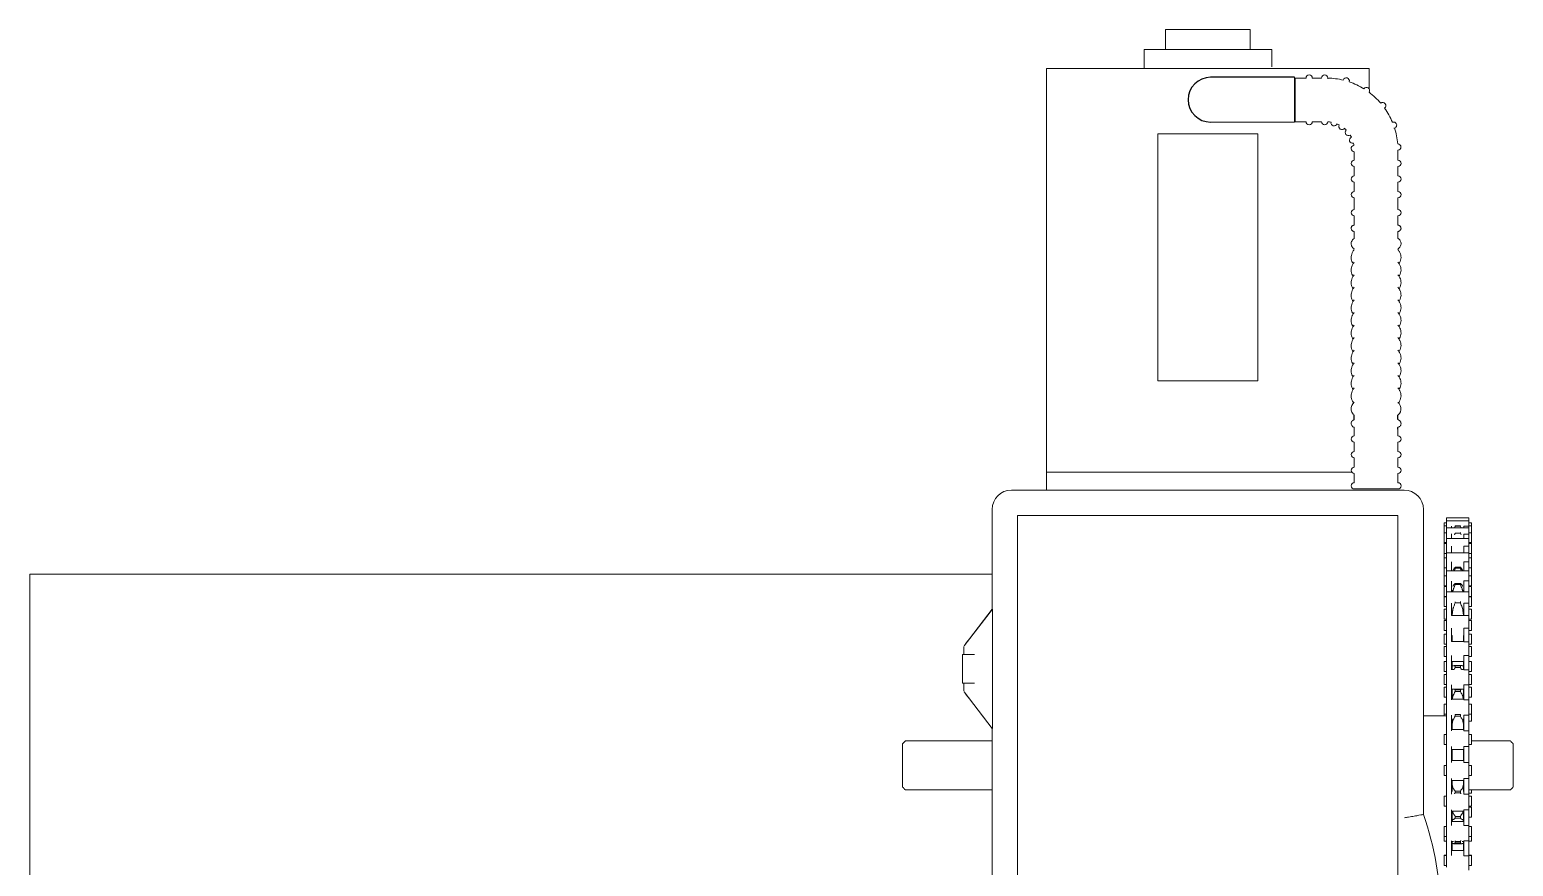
# Model space of a CAD drawing. Header units: inches. Extents: x 1.5 to 21.5, y 4.2 to 20.4.
# Drawn here: x 1.49 to 8.92, y 16.18 to 20.38 of the extents above; entities that cross this region are included whole.
import ezdxf

# ---------------------------------------------------------------- set-up
doc = ezdxf.new("R2010")
doc.units = ezdxf.units.IN
doc.header["$MEASUREMENT"] = 0

msp = doc.modelspace()

# ---------------------------------------------------------------- linework, layer by layer
at = {"color": 7, "linetype": 'Continuous', "lineweight": 15}
for p, q in [((7.17975, 20.380573), (7.24177, 20.380573)), ((7.24177, 20.380573), (7.60325, 20.380573)), ((7.0715, 20.280573), (7.165226, 20.280573)), ((7.165226, 20.280573), (7.7115, 20.280573)), ((6.58275, 20.185573), (6.819627, 20.185573)), ((6.819627, 20.185573), (8.20025, 20.185573)), ((7.82525, 20.141781), (7.82525, 19.916864)), ((7.828558, 19.918947), (7.828558, 20.137698)), ((7.993132, 20.13395), (7.993132, 20.137698)), ((7.82525, 19.916864), (7.404098, 19.916864)), ((7.74214, 19.916864), (7.70775, 19.916864)), ((7.1415, 18.619948), (7.1415, 19.857448)), ((7.1415, 19.857448), (7.6415, 19.857448)), ((7.6415, 18.619948), (7.6415, 19.857448)), ((8.125433, 19.446486), (8.125433, 19.3995)), ((8.125433, 19.368363), (8.125433, 19.333348)), ((8.344183, 19.333274), (8.344183, 19.3683)), ((7.1415, 18.619948), (7.6415, 18.619948)), ((8.125433, 18.385248), (8.125433, 18.367287)), ((8.344183, 18.367287), (8.344183, 18.385368)), ((8.112573, 18.161823), (6.58275, 18.161823)), ((8.112573, 18.161823), (6.58275, 18.161823)), ((8.125433, 18.076948), (8.344183, 18.076948)), ((8.375435, 18.070975), (6.406685, 18.070975)), ((6.310208, 17.974498), (6.310208, 17.473566)), ((6.437935, 17.943248), (8.344185, 17.943248)), ((6.437935, 17.943248), (6.437935, 13.943248)), ((8.344185, 17.943248), (8.344185, 16.02756)), ((8.471913, 16.443715), (8.471913, 17.974498)), ((8.58775, 17.931734), (8.58775, 17.928768)), ((8.58775, 17.928768), (8.58775, 17.917015)), ((8.70025, 17.931734), (8.70025, 17.917015)), ((8.57525, 17.906734), (8.57525, 17.892015)), ((8.57525, 17.892015), (8.57525, 17.889234)), ((8.57525, 17.889234), (8.57525, 17.857401)), ((8.57525, 17.857401), (8.57525, 17.852947)), ((8.57525, 17.852947), (8.57525, 17.807401)), ((8.58775, 17.917015), (8.58775, 17.911453)), ((8.58775, 17.911453), (8.58775, 17.890937)), ((8.58775, 17.890937), (8.58775, 17.882401)), ((8.58775, 17.882401), (8.58775, 17.873492)), ((8.58775, 17.873492), (8.58775, 17.85131)), ((8.58775, 17.850429), (8.58775, 17.828475)), ((8.61275, 17.890937), (8.61275, 17.882401)), ((8.61275, 17.850935), (8.61275, 17.828489)), ((8.631625, 17.889732), (8.631625, 17.891465)), ((8.631625, 17.891465), (8.65725, 17.891465)), ((8.65725, 17.889732), (8.631625, 17.889732)), ((8.65725, 17.855674), (8.631625, 17.855674)), ((8.65725, 17.889732), (8.65725, 17.891465)), ((8.65725, 17.855674), (8.65725, 17.858238)), ((8.67525, 17.890937), (8.70025, 17.890937)), ((8.67525, 17.890937), (8.67525, 17.882401)), ((8.67525, 17.850429), (8.70025, 17.850429)), ((8.67525, 17.850429), (8.67525, 17.828564)), ((8.70025, 17.917015), (8.70025, 17.890937)), ((8.70025, 17.890937), (8.70025, 17.882401)), ((8.70025, 17.882401), (8.70025, 17.850429)), ((8.70025, 17.850429), (8.70025, 17.828564)), ((8.71275, 17.906734), (8.71275, 17.892015)), ((8.71275, 17.892015), (8.71275, 17.889234)), ((8.71275, 17.889234), (8.71275, 17.857401)), ((8.71275, 17.857401), (8.71275, 17.852947)), ((8.71275, 17.852947), (8.71275, 17.807401)), ((8.57525, 17.807401), (8.57525, 17.803476)), ((8.57525, 17.803476), (8.57525, 17.797002)), ((8.57525, 17.797002), (8.57525, 17.753476)), ((8.58775, 17.828475), (8.58775, 17.815528)), ((8.58775, 17.815528), (8.58775, 17.790306)), ((8.58775, 17.790306), (8.58775, 17.755735)), ((8.61275, 17.790306), (8.61275, 17.756149)), ((8.67525, 17.790306), (8.70025, 17.790306)), ((8.67525, 17.790306), (8.67525, 17.755735)), ((8.70025, 17.828475), (8.70025, 17.790306)), ((8.70025, 17.790306), (8.70025, 17.755735)), ((8.71275, 17.807401), (8.71275, 17.803476)), ((8.71275, 17.803476), (8.71275, 17.797002)), ((8.71275, 17.797002), (8.71275, 17.753476)), ((8.57525, 17.753476), (8.57525, 17.731149)), ((8.57525, 17.731149), (8.57525, 17.722343)), ((8.57525, 17.722343), (8.57525, 17.681149)), ((8.58775, 17.756149), (8.58775, 17.738537)), ((8.58775, 17.738537), (8.58775, 17.711582)), ((8.58775, 17.711582), (8.58775, 17.666642)), ((8.61275, 17.711582), (8.61275, 17.666642)), ((8.67525, 17.711582), (8.70025, 17.711582)), ((8.67525, 17.711582), (8.67525, 17.666642)), ((8.70025, 17.756149), (8.70025, 17.711582)), ((8.70025, 17.711582), (8.70025, 17.666642)), ((8.71275, 17.753476), (8.71275, 17.731149)), ((8.71275, 17.731149), (8.71275, 17.722343)), ((8.71275, 17.722343), (8.71275, 17.681149)), ((1.48525, 14.124323), (1.48525, 17.649323)), ((1.48525, 17.649323), (6.310208, 17.649323)), ((8.57525, 17.681149), (8.57525, 17.641642)), ((8.57525, 17.641642), (8.57525, 17.63023)), ((8.57525, 17.63023), (8.57525, 17.591642)), ((8.58775, 17.666642), (8.58775, 17.643818)), ((8.58775, 17.643818), (8.58775, 17.615587)), ((8.631625, 17.678933), (8.631625, 17.68379)), ((8.631625, 17.68379), (8.65725, 17.68379)), ((8.65725, 17.678933), (8.631625, 17.678933)), ((8.65725, 17.678933), (8.65725, 17.68379)), ((8.70025, 17.666642), (8.70025, 17.615587)), ((8.71275, 17.681149), (8.71275, 17.641642)), ((8.71275, 17.641642), (8.71275, 17.63023)), ((8.71275, 17.63023), (8.71275, 17.591642)), ((8.57525, 17.586891), (8.57525, 17.536891)), ((8.58775, 17.615587), (8.58775, 17.561466)), ((8.58775, 17.561466), (8.58775, 17.532972)), ((8.61275, 17.614956), (8.61275, 17.561466)), ((8.616125, 17.561466), (8.616125, 17.569046)), ((8.631625, 17.597316), (8.631625, 17.602841)), ((8.631625, 17.602841), (8.65725, 17.602841)), ((8.65725, 17.597316), (8.631625, 17.597316)), ((8.65725, 17.597316), (8.65725, 17.602841)), ((8.67275, 17.561466), (8.67275, 17.569046)), ((8.67525, 17.615587), (8.70025, 17.615587)), ((8.67525, 17.615587), (8.67525, 17.561206)), ((8.70025, 17.615587), (8.70025, 17.561206)), ((8.70025, 17.561466), (8.70025, 17.503939)), ((8.71275, 17.586891), (8.71275, 17.536891)), ((8.57525, 17.536466), (8.57525, 17.522219)), ((8.57525, 17.522219), (8.57525, 17.486466)), ((8.58775, 17.532972), (8.58775, 17.503939)), ((8.58775, 17.503939), (8.58775, 17.442394)), ((8.61275, 17.503939), (8.61275, 17.442394)), ((8.631625, 17.505737), (8.631625, 17.510246)), ((8.65725, 17.505737), (8.631625, 17.505737)), ((8.65725, 17.505737), (8.65725, 17.51187)), ((8.67525, 17.503939), (8.70025, 17.503939)), ((8.67525, 17.503939), (8.67525, 17.442374)), ((8.70025, 17.503939), (8.70025, 17.442374)), ((8.71275, 17.536466), (8.71275, 17.522219)), ((8.71275, 17.522219), (8.71275, 17.486466)), ((6.311597, 17.474498), (6.169407, 17.289242)), ((6.196223, 17.325058), (6.310749, 17.47427)), ((6.310332, 17.47427), (6.310506, 17.474498)), ((6.310332, 17.474498), (6.310332, 17.47427)), ((6.311328, 17.474498), (6.310332, 17.474498)), ((6.310749, 17.47427), (6.310332, 17.47427)), ((6.311597, 17.474498), (6.311328, 17.474498)), ((6.311416, 16.874498), (6.311597, 17.474498)), ((8.57525, 17.474002), (8.57525, 17.424002)), ((8.57525, 17.417394), (8.57525, 17.40013)), ((8.58775, 17.442374), (8.58775, 17.407867)), ((8.58775, 17.407867), (8.58775, 17.378523)), ((8.616125, 17.442054), (8.616125, 17.461466)), ((8.67275, 17.442054), (8.67275, 17.461466)), ((8.70025, 17.442374), (8.67525, 17.442374)), ((8.70025, 17.442374), (8.70025, 17.378523)), ((8.71275, 17.474002), (8.71275, 17.424002)), ((8.71275, 17.417394), (8.71275, 17.40013)), ((8.57525, 17.40013), (8.57525, 17.367394)), ((8.57525, 17.348271), (8.57525, 17.298271)), ((8.58775, 17.378523), (8.58775, 17.311436)), ((8.61275, 17.378523), (8.61275, 17.311436)), ((8.616125, 17.342394), (8.616125, 17.311436)), ((8.67275, 17.311436), (8.67275, 17.342394)), ((8.67525, 17.378523), (8.67525, 17.310812)), ((8.67525, 17.378523), (8.70025, 17.378523)), ((8.70025, 17.378523), (8.70025, 17.310812)), ((8.71275, 17.40013), (8.71275, 17.367394)), ((8.71275, 17.348271), (8.71275, 17.298271)), ((6.167708, 17.286998), (6.167708, 17.246373)), ((6.187974, 17.31458), (6.196105, 17.325058)), ((6.196105, 17.324898), (6.187974, 17.314302)), ((6.187974, 17.314302), (6.187974, 17.31458)), ((6.196105, 17.324898), (6.196223, 17.325058)), ((6.196105, 17.325058), (6.196105, 17.324898)), ((6.196223, 17.325058), (6.196105, 17.325058)), ((8.57525, 17.286436), (8.57525, 17.266026)), ((8.57525, 17.266026), (8.57525, 17.236436)), ((8.58775, 17.310812), (8.58775, 17.270615)), ((8.58775, 17.270615), (8.58775, 17.241455)), ((8.70025, 17.310812), (8.67525, 17.310812)), ((8.70025, 17.310812), (8.70025, 17.241455)), ((8.71275, 17.286436), (8.71275, 17.266026)), ((8.71275, 17.266026), (8.71275, 17.236436)), ((6.220949, 17.246373), (6.161458, 17.246373)), ((8.57525, 17.211821), (8.57525, 17.161821)), ((8.58775, 17.241455), (8.58775, 17.168742)), ((8.61275, 17.241455), (8.61275, 17.168742)), ((8.616125, 17.211436), (8.616125, 17.190417)), ((8.616125, 17.170803), (8.616125, 17.190417)), ((8.631625, 17.181741), (8.631625, 17.189272)), ((8.631625, 17.189272), (8.65725, 17.189272)), ((8.65725, 17.181741), (8.631625, 17.181741)), ((8.65725, 17.181741), (8.65725, 17.189272)), ((8.67275, 17.190417), (8.67275, 17.211436)), ((8.67275, 17.170803), (8.67275, 17.190417)), ((8.67525, 17.241455), (8.67525, 17.168742)), ((8.67525, 17.241455), (8.70025, 17.241455)), ((8.70025, 17.241455), (8.70025, 17.168742)), ((8.71275, 17.211821), (8.71275, 17.161821)), ((8.57525, 17.145803), (8.57525, 17.122168)), ((8.57525, 17.122168), (8.57525, 17.095803)), ((8.58775, 17.168742), (8.58775, 17.123533)), ((8.58775, 17.123533), (8.58775, 17.095049)), ((8.70025, 17.168742), (8.67525, 17.168742)), ((8.70025, 17.168742), (8.70025, 17.095049)), ((8.71275, 17.145803), (8.71275, 17.122168)), ((8.71275, 17.122168), (8.71275, 17.095803)), ((6.161458, 17.102623), (6.220949, 17.102623)), ((6.167708, 17.102623), (6.167708, 17.061998)), ((6.16928, 17.059906), (6.310026, 16.874498)), ((6.196105, 17.023691), (6.187893, 17.034509)), ((8.57525, 17.040897), (8.57525, 17.082883)), ((8.57525, 17.032883), (8.57525, 17.040897)), ((8.58775, 17.095049), (8.58775, 17.01856)), ((8.61275, 17.095049), (8.61275, 17.019058)), ((8.616125, 17.022867), (8.616125, 17.071207)), ((8.631625, 17.061269), (8.631625, 17.069106)), ((8.631625, 17.069106), (8.65725, 17.069106)), ((8.65725, 17.061269), (8.631625, 17.061269)), ((8.65725, 17.061269), (8.65725, 17.069106)), ((8.67275, 17.022867), (8.67275, 17.071207)), ((8.67525, 17.095049), (8.67525, 17.01856)), ((8.67525, 17.095049), (8.70025, 17.095049)), ((8.70025, 17.095049), (8.70025, 17.01856)), ((8.71275, 17.040897), (8.71275, 17.082883)), ((8.71275, 17.032883), (8.71275, 17.040897)), ((6.30936, 16.874498), (6.196105, 17.023691)), ((8.57525, 16.997867), (8.57525, 16.970985)), ((8.57525, 16.970985), (8.57525, 16.947867)), ((8.58775, 17.01856), (8.58775, 16.969102)), ((8.58775, 16.969102), (8.58775, 16.941774)), ((8.70025, 17.01856), (8.67525, 17.01856)), ((8.70025, 17.01856), (8.70025, 16.941774)), ((8.71275, 16.997867), (8.71275, 16.970985)), ((8.71275, 16.970985), (8.71275, 16.947867)), ((8.57525, 16.938073), (8.57525, 16.947867)), ((8.58775, 16.941774), (8.58775, 16.862801)), ((8.61275, 16.941774), (8.61275, 16.862801)), ((8.616125, 16.8953), (8.616125, 16.922867)), ((8.616125, 16.8953), (8.616125, 16.870125)), ((8.631625, 16.936707), (8.631625, 16.944765)), ((8.631625, 16.944765), (8.65725, 16.944765)), ((8.65725, 16.936707), (8.631625, 16.936707)), ((8.65725, 16.936707), (8.65725, 16.944765)), ((8.67275, 16.8953), (8.67275, 16.922867)), ((8.67275, 16.870125), (8.67275, 16.8953)), ((8.67525, 16.941774), (8.67525, 16.862801)), ((8.67525, 16.941774), (8.70025, 16.941774)), ((8.70025, 16.941774), (8.70025, 16.862801)), ((8.71275, 16.920506), (8.71275, 16.947867)), ((8.71275, 16.912492), (8.71275, 16.920506)), ((6.30936, 16.874498), (6.310026, 16.874498)), ((6.311416, 16.874498), (6.310026, 16.874498)), ((6.310208, 16.874498), (6.310208, 15.011066)), ((8.57525, 16.845125), (8.57525, 16.815027)), ((8.57525, 16.815027), (8.57525, 16.795125)), ((8.58775, 16.862801), (8.58775, 16.809929)), ((8.58775, 16.809929), (8.58775, 16.784219)), ((8.70025, 16.862801), (8.67525, 16.862801)), ((8.70025, 16.862801), (8.70025, 16.784219)), ((8.71275, 16.845125), (8.71275, 16.815027)), ((8.71275, 16.815027), (8.71275, 16.795125)), ((5.86025, 16.582605), (5.86025, 16.798073)), ((8.58775, 16.784219), (8.58775, 16.704093)), ((8.61275, 16.784219), (8.61275, 16.704093)), ((8.616125, 16.770125), (8.616125, 16.718296)), ((8.67275, 16.718296), (8.67275, 16.770125)), ((8.67525, 16.784219), (8.70025, 16.784219)), ((8.67525, 16.784219), (8.67525, 16.704093)), ((8.70025, 16.784219), (8.70025, 16.704093)), ((8.92275, 16.798073), (8.92275, 16.582605)), ((8.57525, 16.690154), (8.57525, 16.656927)), ((8.58775, 16.704093), (8.58775, 16.648699)), ((8.616125, 16.715154), (8.616125, 16.718296)), ((8.67275, 16.715154), (8.67275, 16.718296)), ((8.70025, 16.704093), (8.67525, 16.704093)), ((8.70025, 16.704093), (8.70025, 16.625041)), ((8.71275, 16.690154), (8.71275, 16.656927)), ((8.57525, 16.656927), (8.57525, 16.640155)), ((8.58775, 16.648699), (8.58775, 16.625041)), ((8.58775, 16.625041), (8.58775, 16.545115)), ((8.61275, 16.625041), (8.61275, 16.545115)), ((8.616125, 16.615155), (8.616125, 16.596126)), ((8.616125, 16.560571), (8.616125, 16.596126)), ((8.67275, 16.596126), (8.67275, 16.615155)), ((8.67275, 16.560571), (8.67275, 16.596126)), ((8.67525, 16.625041), (8.70025, 16.625041)), ((8.67525, 16.625041), (8.67525, 16.545115)), ((8.70025, 16.625041), (8.70025, 16.545115)), ((8.71275, 16.656927), (8.71275, 16.640155)), ((6.310208, 16.567042), (5.87525, 16.567042)), ((8.57525, 16.535571), (8.57525, 16.499353)), ((8.58775, 16.545115), (8.58775, 16.488134)), ((8.631625, 16.552271), (8.631625, 16.560458)), ((8.631625, 16.560458), (8.65725, 16.560458)), ((8.65725, 16.552271), (8.631625, 16.552271)), ((8.65725, 16.552271), (8.65725, 16.560458)), ((8.67525, 16.567042), (8.67275, 16.567042)), ((8.70025, 16.545115), (8.67525, 16.545115)), ((8.90775, 16.567042), (8.70025, 16.567042)), ((8.70025, 16.545115), (8.70025, 16.466927)), ((8.71275, 16.559333), (8.71275, 16.567042)), ((8.71275, 16.551319), (8.71275, 16.559333)), ((8.71275, 16.535571), (8.71275, 16.499353)), ((8.57525, 16.499353), (8.57525, 16.485571)), ((8.58775, 16.488134), (8.58775, 16.466927)), ((8.58775, 16.466927), (8.58775, 16.38855)), ((8.61275, 16.466927), (8.61275, 16.38855)), ((8.616125, 16.41003), (8.616125, 16.460571)), ((8.67275, 16.41003), (8.67275, 16.460571)), ((8.67525, 16.466927), (8.70025, 16.466927)), ((8.67525, 16.466927), (8.67525, 16.38855)), ((8.70025, 16.466927), (8.70025, 16.38855)), ((8.71275, 16.499353), (8.71275, 16.485571)), ((8.71275, 16.438942), (8.71275, 16.480928)), ((8.71275, 16.430928), (8.71275, 16.438942)), ((8.57525, 16.383983), (8.57525, 16.344963)), ((8.58775, 16.38855), (8.58775, 16.330943)), ((8.616125, 16.41003), (8.616125, 16.408983)), ((8.631625, 16.425224), (8.631625, 16.433273)), ((8.631625, 16.433273), (8.65725, 16.433273)), ((8.65725, 16.425224), (8.631625, 16.425224)), ((8.65725, 16.425224), (8.65725, 16.433273)), ((8.67275, 16.408983), (8.67275, 16.41003)), ((8.70025, 16.38855), (8.67525, 16.38855)), ((8.70025, 16.38855), (8.70025, 16.312544)), ((8.71275, 16.383983), (8.71275, 16.344963)), ((8.57525, 16.344963), (8.57525, 16.333983)), ((8.57525, 16.318551), (8.57525, 16.333983)), ((8.57525, 16.310537), (8.57525, 16.318551)), ((8.58775, 16.330943), (8.58775, 16.312544)), ((8.58775, 16.312544), (8.58775, 16.237039)), ((8.61275, 16.312544), (8.61275, 16.238296)), ((8.616125, 16.29302), (8.616125, 16.308983)), ((8.616125, 16.29302), (8.616125, 16.262948)), ((8.631625, 16.301056), (8.631625, 16.30888)), ((8.631625, 16.30888), (8.65725, 16.30888)), ((8.65725, 16.301056), (8.631625, 16.301056)), ((8.65725, 16.301056), (8.65725, 16.30888)), ((8.67275, 16.29302), (8.67275, 16.308983)), ((8.67275, 16.262948), (8.67275, 16.29302)), ((8.67525, 16.312544), (8.70025, 16.312544)), ((8.67525, 16.312544), (8.67525, 16.237039)), ((8.70025, 16.312544), (8.70025, 16.237039)), ((8.71275, 16.344963), (8.71275, 16.333983)), ((8.71275, 16.318551), (8.71275, 16.333983)), ((8.71275, 16.310537), (8.71275, 16.318551)), ((8.57525, 16.237948), (8.57525, 16.240146)), ((8.57525, 16.237948), (8.57525, 16.196363)), ((8.58775, 16.237039), (8.58775, 16.179779)), ((8.70025, 16.237039), (8.67525, 16.237039)), ((8.70025, 16.237039), (8.70025, 16.164499)), ((8.71275, 16.237948), (8.71275, 16.240146)), ((8.71275, 16.237948), (8.71275, 16.196363)), ((8.57525, 16.196363), (8.57525, 16.187948)), ((8.71275, 16.196363), (8.71275, 16.187948))]:
    msp.add_line(p, q, dxfattribs=at)
for p, q in [((7.82525, 20.141781), (7.404952, 20.141778)), ((8.125433, 18.424751), (8.125433, 18.446988)), ((8.344183, 18.424733), (8.344183, 18.446776)), ((8.344183, 18.376327), (8.344183, 18.385368))]:
    msp.add_line(p, q)
at = {"color": 7, "linetype": 'Continuous', "lineweight": 15, "flags": 128}
for points in [[(8.324438, 19.885664), (8.325212, 19.885946), (8.325884, 19.886192), (8.326454, 19.8864), (8.326921, 19.88657), (8.327285, 19.886703), (8.327545, 19.886798), (8.327701, 19.886855), (8.327753, 19.886874)], [(8.125433, 18.511278), (8.118814, 18.504288), (8.113143, 18.49472), (8.110233, 18.484728), (8.109808, 18.479089), (8.109808, 18.479089)], [(8.344183, 18.446776), (8.351488, 18.454814), (8.356883, 18.464428), (8.359521, 18.474454), (8.359261, 18.485482), (8.356024, 18.495715), (8.350198, 18.505068), (8.344183, 18.511242)]]:
    msp.add_lwpolyline(points, dxfattribs=at)
msp.add_arc((7.404952, 20.029319), 0.112458, 90, 270)
at = {"color": 7, "linetype": 'Continuous', "lineweight": 15}
for centre, radius, start, end in [((7.899382, 20.137698), 0.015625, 0, 180), ((7.977507, 20.137698), 0.015625, 0, 180), ((7.984808, 19.778323), 0.359375, 76.2619275, 88.6519463), ((8.085261, 20.123373), 0.015625, 343.7683161, 163.7683161), ((7.984808, 19.778323), 0.359375, 58.358749, 71.270689), ((8.186478, 20.075778), 0.015625, 325.863385, 145.863385), ((7.984808, 19.778323), 0.359375, 40.4550282, 53.3513471), ((8.26816, 19.999371), 0.015625, 307.9584539, 127.9584539), ((7.984808, 19.778323), 0.359375, 22.5652271, 35.466832), ((8.366559, 19.87289), 0.144624, 127.8738765, 128.0084462), ((7.899382, 19.918948), 0.015625, 180, 0), ((7.977507, 19.918948), 0.015625, 180, 0), ((7.984808, 19.778323), 0.140625, 80.0670917, 86.6234748), ((8.024116, 19.913342), 0.015625, 166.9530547, 340.5835776), ((7.984808, 19.778323), 0.140625, 62.1713058, 67.4207471), ((8.063722, 19.894718), 0.015625, 149.0481236, 325.863385), ((7.984808, 19.778323), 0.140625, 44.3039242, 49.5423689), ((8.095685, 19.86482), 0.015625, 131.1431925, 304.7737154), ((8.322395, 19.901551), 0.015625, 290.0535228, 110.0535228), ((7.984808, 19.778323), 0.359375, 4.6438882, 17.5507944), ((8.116907, 19.826543), 0.015625, 113.2382614, 286.8687843), ((7.984808, 19.778323), 0.140625, 26.3896422, 31.6153112), ((8.125334, 19.783595), 0.015625, 95.3333303, 270.3625348), ((7.984808, 19.778323), 0.140625, 8.4622678, 13.7026634), ((8.34393, 19.791796), 0.015625, 272.1485917, 92.1485917), ((8.125433, 19.709573), 0.015625, 90, 270), ((8.344183, 19.709573), 0.015625, 270, 90), ((8.125433, 19.631448), 0.015625, 90, 270), ((8.344183, 19.631448), 0.015625, 270, 90), ((8.125433, 19.553323), 0.015625, 90, 270), ((8.344183, 19.553323), 0.015625, 270, 90), ((8.125433, 19.462111), 0.015625, 90, 270), ((8.344183, 19.462111), 0.015625, 270, 90), ((8.125433, 18.326948), 0.015625, 90, 270), ((8.344183, 18.326948), 0.015625, 270, 90), ((8.125433, 18.248823), 0.015625, 90, 270), ((8.344183, 18.248823), 0.015625, 270, 90), ((8.125433, 18.170698), 0.015625, 90, 270), ((8.344183, 18.170698), 0.015625, 270, 90), ((8.125433, 18.092573), 0.015625, 90, 270), ((8.344183, 18.092573), 0.015625, 270, 90), ((6.406685, 17.974498), 0.096477, 90, 180), ((8.375435, 17.974498), 0.096477, 0, 90), ((7.054972, 15.943248), 1.502727, 340.5466288, 19.4533712)]:
    msp.add_arc(centre, radius, start, end, dxfattribs=at)
for centre, major_axis, ratio, start_param, end_param in [((6.197708, 17.326554), (0.031248, 0.041545), 0.00838454, 1.86945715, 2.69249085), ((6.197708, 17.022018), (-0.031248, 0.041989), 0.0083594, 0.43949511, 1.2625288)]:
    msp.add_ellipse(centre, major_axis=major_axis, ratio=ratio, start_param=start_param, end_param=end_param, dxfattribs=at)
for points in [[(7.17975, 20.380573), (7.17975, 20.280573)], [(7.60325, 20.280573), (7.60325, 20.380573)], [(7.0715, 20.280573), (7.0715, 20.185573)], [(7.7115, 20.194476), (7.7115, 20.280573)], [(6.58275, 20.185573), (6.58275, 19.904323)], [(8.20025, 20.083158), (8.20025, 20.185573)], [(7.883757, 20.137698), (7.828558, 20.137698)], [(7.961882, 20.137698), (7.915007, 20.137698)], [(8.20025, 20.06596), (8.20025, 20.068398)], [(6.58275, 19.904323), (6.58275, 18.161823)], [(7.828558, 19.918947), (7.883757, 19.918947)], [(7.915007, 19.918947), (7.961882, 19.918947)], [(8.125433, 19.768003), (8.125433, 19.725197)], [(8.344183, 19.725197), (8.344183, 19.776145)], [(8.125433, 19.693948), (8.125433, 19.647073)], [(8.344183, 19.647073), (8.344183, 19.693948)], [(8.125433, 19.615823), (8.125433, 19.568948)], [(8.344183, 19.568948), (8.344183, 19.615823)], [(8.125433, 19.537697), (8.125433, 19.477736)], [(8.344183, 19.477736), (8.344183, 19.537697)], [(8.125433, 19.446486), (8.125433, 19.399612)], [(8.344183, 19.399613), (8.344183, 19.446486)], [(8.125433, 18.367287), (8.125433, 18.342573)], [(8.125433, 18.311323), (8.125433, 18.264448)], [(8.344183, 18.342573), (8.344183, 18.367287)], [(8.344183, 18.264448), (8.344183, 18.311323)], [(8.125433, 18.233198), (8.125433, 18.186323)], [(8.344183, 18.186323), (8.344183, 18.233198)], [(6.58275, 18.161823), (6.58275, 18.070975)], [(8.125433, 18.155073), (8.125433, 18.108198)], [(8.344183, 18.108198), (8.344183, 18.155073)], [(8.70025, 17.931734), (8.58775, 17.931734)], [(8.58775, 17.906734), (8.57525, 17.906734)], [(8.58775, 17.892015), (8.57525, 17.892015)], [(8.58775, 17.857401), (8.57525, 17.857401)], [(8.70025, 17.917015), (8.58775, 17.917015)], [(8.70025, 17.882401), (8.58775, 17.882401)], [(8.631625, 17.855674), (8.627858, 17.846388)], [(8.631625, 17.889732), (8.628564, 17.882401)], [(8.71275, 17.906734), (8.70025, 17.906734)], [(8.71275, 17.892015), (8.70025, 17.892015)], [(8.71275, 17.857401), (8.70025, 17.857401)], [(8.57525, 17.807401), (8.58775, 17.807401)], [(8.58775, 17.803476), (8.57525, 17.803476)], [(8.70025, 17.828475), (8.58775, 17.828475)], [(8.70025, 17.807401), (8.71275, 17.807401)], [(8.71275, 17.803476), (8.70025, 17.803476)], [(8.57525, 17.753476), (8.58775, 17.753476)], [(8.58775, 17.731149), (8.57525, 17.731149)], [(8.70025, 17.756149), (8.58775, 17.756149)], [(8.70025, 17.753476), (8.71275, 17.753476)], [(8.71275, 17.731149), (8.70025, 17.731149)], [(8.57525, 17.681149), (8.58775, 17.681149)], [(8.58775, 17.641642), (8.57525, 17.641642)], [(8.70025, 17.666642), (8.58775, 17.666642)], [(8.619768, 17.666242), (8.622878, 17.673273)], [(8.631625, 17.678933), (8.626906, 17.666642)], [(8.661969, 17.666642), (8.65725, 17.678933)], [(8.665997, 17.673273), (8.669107, 17.666242)], [(8.70025, 17.681149), (8.71275, 17.681149)], [(8.71275, 17.641642), (8.70025, 17.641642)], [(8.57525, 17.591642), (8.58775, 17.591642)], [(8.58775, 17.586891), (8.57525, 17.586891)], [(8.70025, 17.561466), (8.58775, 17.561466)], [(8.61275, 17.566642), (8.616125, 17.566642)], [(8.619768, 17.564791), (8.619348, 17.561466)], [(8.619768, 17.588482), (8.622878, 17.59453)], [(8.622878, 17.575054), (8.619768, 17.564791)], [(8.622878, 17.59453), (8.631625, 17.602841)], [(8.65725, 17.602841), (8.665997, 17.59453)], [(8.665997, 17.59453), (8.669107, 17.588482)], [(8.669107, 17.564791), (8.665997, 17.575054)], [(8.669527, 17.561466), (8.669107, 17.564791)], [(8.67275, 17.566642), (8.67525, 17.566642)], [(8.70025, 17.591642), (8.71275, 17.591642)], [(8.71275, 17.586891), (8.70025, 17.586891)], [(8.57525, 17.536891), (8.58775, 17.536891)], [(8.58775, 17.536466), (8.57525, 17.536466)], [(8.57525, 17.486466), (8.58775, 17.486466)], [(8.622878, 17.484237), (8.619768, 17.474559)], [(8.669107, 17.474559), (8.665997, 17.484237)], [(8.70025, 17.536891), (8.71275, 17.536891)], [(8.71275, 17.536466), (8.70025, 17.536466)], [(8.70025, 17.486466), (8.71275, 17.486466)], [(8.58775, 17.474002), (8.57525, 17.474002)], [(8.57525, 17.424002), (8.58775, 17.424002)], [(8.58775, 17.417394), (8.57525, 17.417394)], [(8.61275, 17.461466), (8.616125, 17.461466)], [(8.67525, 17.442394), (8.61275, 17.442394)], [(8.616192, 17.447376), (8.616125, 17.442054)], [(8.619768, 17.474559), (8.616192, 17.447376)], [(8.672683, 17.447376), (8.669107, 17.474559)], [(8.67275, 17.442054), (8.672683, 17.447376)], [(8.67275, 17.461466), (8.67525, 17.461466)], [(8.71275, 17.474002), (8.70025, 17.474002)], [(8.70025, 17.424002), (8.71275, 17.424002)], [(8.71275, 17.417394), (8.70025, 17.417394)], [(8.57525, 17.367394), (8.58775, 17.367394)], [(8.58775, 17.348271), (8.57525, 17.348271)], [(8.61275, 17.342394), (8.616125, 17.342394)], [(8.67275, 17.342394), (8.67525, 17.342394)], [(8.70025, 17.367394), (8.71275, 17.367394)], [(8.71275, 17.348271), (8.70025, 17.348271)], [(8.57525, 17.298271), (8.58775, 17.298271)], [(8.58775, 17.286436), (8.57525, 17.286436)], [(8.67525, 17.311436), (8.61275, 17.311436)], [(8.70025, 17.298271), (8.71275, 17.298271)], [(8.71275, 17.286436), (8.70025, 17.286436)], [(6.161458, 17.246373), (6.161458, 17.102623)], [(8.57525, 17.236436), (8.58775, 17.236436)], [(8.58775, 17.211821), (8.57525, 17.211821)], [(8.61275, 17.211436), (8.67525, 17.211436)], [(8.616125, 17.190417), (8.616192, 17.189183)], [(8.618109, 17.189013), (8.619768, 17.188865)], [(8.619768, 17.188865), (8.622878, 17.190442)], [(8.663074, 17.191028), (8.626051, 17.191028)], [(8.631625, 17.181741), (8.62629, 17.170803)], [(8.665997, 17.190442), (8.669107, 17.188865)], [(8.669107, 17.188865), (8.670766, 17.189013)], [(8.672683, 17.189183), (8.67275, 17.190417)], [(8.70025, 17.236436), (8.71275, 17.236436)], [(8.71275, 17.211821), (8.70025, 17.211821)], [(8.57525, 17.161821), (8.58775, 17.161821)], [(8.58775, 17.145803), (8.57525, 17.145803)], [(8.624153, 17.170803), (8.61275, 17.170803)], [(8.67525, 17.170803), (8.664722, 17.170803)], [(8.70025, 17.161821), (8.71275, 17.161821)], [(8.71275, 17.145803), (8.70025, 17.145803)], [(8.57525, 17.095803), (8.58775, 17.095803)], [(8.58775, 17.082883), (8.57525, 17.082883)], [(8.57525, 17.032883), (8.58775, 17.032883)], [(8.61275, 17.070803), (8.616458, 17.070803)], [(8.619768, 17.038691), (8.616937, 17.022867)], [(8.618607, 17.073407), (8.619768, 17.072297)], [(8.619768, 17.072297), (8.622878, 17.07268)], [(8.622878, 17.045053), (8.619768, 17.038691)], [(8.665997, 17.072714), (8.623642, 17.072714)], [(8.665997, 17.07268), (8.669107, 17.072297)], [(8.669107, 17.038691), (8.665997, 17.045053)], [(8.669107, 17.072297), (8.670268, 17.073407)], [(8.671938, 17.022867), (8.669107, 17.038691)], [(8.672417, 17.070803), (8.67525, 17.070803)], [(8.70025, 17.095803), (8.71275, 17.095803)], [(8.71275, 17.082883), (8.70025, 17.082883)], [(8.70025, 17.032883), (8.71275, 17.032883)], [(8.58775, 16.997867), (8.57525, 16.997867)], [(8.67525, 17.022867), (8.61275, 17.022867)], [(8.71275, 16.997867), (8.70025, 16.997867)], [(8.58775, 16.938073), (8.471913, 16.938073)], [(8.57525, 16.947867), (8.58775, 16.947867)], [(8.61275, 16.922867), (8.61705, 16.922867)], [(8.616192, 16.899385), (8.616125, 16.8953)], [(8.619768, 16.916965), (8.616192, 16.899385)], [(8.622878, 16.922298), (8.619768, 16.916965)], [(8.669107, 16.916965), (8.665997, 16.922298)], [(8.672683, 16.899385), (8.669107, 16.916965)], [(8.671825, 16.922867), (8.67525, 16.922867)], [(8.67275, 16.8953), (8.672683, 16.899385)], [(8.67275, 16.887492), (8.67525, 16.887492)], [(8.70025, 16.947867), (8.71275, 16.947867)], [(8.70025, 16.912492), (8.71275, 16.912492)], [(5.87525, 16.813073), (5.86025, 16.798073)], [(6.310208, 16.813073), (5.87525, 16.813073)], [(8.58775, 16.845125), (8.57525, 16.845125)], [(8.67525, 16.870125), (8.61275, 16.870125)], [(8.71275, 16.845125), (8.70025, 16.845125)], [(8.90775, 16.813073), (8.71275, 16.813073)], [(8.92275, 16.798073), (8.90775, 16.813073)], [(8.57525, 16.795125), (8.58775, 16.795125)], [(8.61275, 16.770125), (8.67525, 16.770125)], [(8.70025, 16.795125), (8.71275, 16.795125)], [(8.58775, 16.690154), (8.57525, 16.690154)], [(8.67525, 16.715154), (8.61275, 16.715154)], [(8.616125, 16.718296), (8.616192, 16.71502)], [(8.672683, 16.71502), (8.67275, 16.718296)], [(8.71275, 16.690154), (8.70025, 16.690154)], [(8.57525, 16.640155), (8.58775, 16.640155)], [(8.61275, 16.615155), (8.67525, 16.615155)], [(8.616125, 16.596126), (8.616192, 16.592417)], [(8.616192, 16.592417), (8.619768, 16.577301)], [(8.669107, 16.577301), (8.672683, 16.592417)], [(8.672683, 16.592417), (8.67275, 16.596126)], [(8.70025, 16.640155), (8.71275, 16.640155)], [(5.87525, 16.567042), (5.86025, 16.582605)], [(8.58775, 16.535571), (8.57525, 16.535571)], [(8.617663, 16.560571), (8.61275, 16.560571)], [(8.619768, 16.577301), (8.622878, 16.573001)], [(8.631625, 16.552271), (8.627779, 16.547971)], [(8.665997, 16.573001), (8.669107, 16.577301)], [(8.67525, 16.560571), (8.671212, 16.560571)], [(8.70025, 16.551319), (8.71275, 16.551319)], [(8.71275, 16.535571), (8.70025, 16.535571)], [(8.92275, 16.582605), (8.90775, 16.567042)], [(8.57525, 16.485571), (8.58775, 16.485571)], [(8.61275, 16.460571), (8.67525, 16.460571)], [(8.61275, 16.438073), (8.616125, 16.438073)], [(8.618271, 16.460571), (8.619768, 16.453159)], [(8.619768, 16.453159), (8.622878, 16.447774)], [(8.665997, 16.447774), (8.669107, 16.453159)], [(8.669107, 16.453159), (8.670604, 16.460571)], [(8.70025, 16.485571), (8.71275, 16.485571)], [(8.71275, 16.480928), (8.70025, 16.480928)], [(8.58775, 16.383983), (8.57525, 16.383983)], [(8.67525, 16.408983), (8.61275, 16.408983)], [(8.616192, 16.412311), (8.616125, 16.41003)], [(8.619768, 16.418644), (8.616192, 16.412311)], [(8.622878, 16.419399), (8.619768, 16.418644)], [(8.669107, 16.418644), (8.665997, 16.419399)], [(8.672683, 16.412311), (8.669107, 16.418644)], [(8.67275, 16.41003), (8.672683, 16.412311)], [(8.70025, 16.430928), (8.71275, 16.430928)], [(8.71275, 16.383983), (8.70025, 16.383983)], [(8.57525, 16.333983), (8.58775, 16.333983)], [(8.57525, 16.310537), (8.58775, 16.310537)], [(8.61275, 16.308983), (8.622681, 16.308983)], [(8.616192, 16.294773), (8.616125, 16.29302)], [(8.616764, 16.295295), (8.616192, 16.294773)], [(8.619768, 16.298041), (8.619307, 16.297619)], [(8.622878, 16.297599), (8.619768, 16.298041)], [(8.622878, 16.297553), (8.665116, 16.297553)], [(8.65725, 16.30888), (8.659286, 16.312843)], [(8.669107, 16.298041), (8.665997, 16.297599)], [(8.666194, 16.308983), (8.67525, 16.308983)], [(8.669568, 16.297619), (8.669107, 16.298041)], [(8.672683, 16.294773), (8.672111, 16.295295)], [(8.67275, 16.29302), (8.672683, 16.294773)], [(8.70025, 16.333983), (8.71275, 16.333983)], [(8.70025, 16.310537), (8.71275, 16.310537)], [(8.58775, 16.240146), (8.57525, 16.240146)], [(8.58775, 16.237948), (8.57525, 16.237948)], [(8.61275, 16.285537), (8.616125, 16.285537)], [(8.616125, 16.265146), (8.61275, 16.265146)], [(8.67525, 16.262948), (8.61275, 16.262948)], [(8.67275, 16.285537), (8.67525, 16.285537)], [(8.67525, 16.265146), (8.67275, 16.265146)], [(8.71275, 16.240146), (8.70025, 16.240146)], [(8.71275, 16.237948), (8.70025, 16.237948)], [(8.57525, 16.187948), (8.58775, 16.187948)], [(8.70025, 16.187948), (8.71275, 16.187948)]]:
    msp.add_open_spline(points, degree=1, dxfattribs=at)
for points, knots in [([(8.125433, 19.3995), (8.122877, 19.399436), (8.122147, 19.399318), (8.119921, 19.398701), (8.116901, 19.397279), (8.113561, 19.394516), (8.110783, 19.390249), (8.10985, 19.386412), (8.109813, 19.38427), (8.109808, 19.383986)], [0, 0, 0, 0, 0.11674015, 0.21673097, 0.35779036, 0.53400463, 0.74039582, 0.96560268, 1, 1, 1, 1]), ([(8.109808, 19.383986), (8.110013, 19.38206), (8.110383, 19.378584), (8.112855, 19.374409), (8.115631, 19.371636), (8.118365, 19.369943), (8.120617, 19.369064), (8.122151, 19.368668), (8.122733, 19.368564), (8.125433, 19.368363)], [0, 0, 0, 0, 0.23784853, 0.4294108, 0.58951583, 0.72529374, 0.83446713, 0.91780282, 1, 1, 1, 1]), ([(8.344183, 19.36825), (8.344342, 19.368257), (8.344964, 19.368286), (8.345651, 19.368366), (8.347008, 19.368568), (8.348773, 19.368982), (8.351533, 19.370038), (8.354852, 19.372263), (8.357985, 19.376063), (8.359895, 19.381153), (8.359891, 19.386735), (8.358132, 19.391549), (8.355473, 19.395025), (8.352664, 19.397252), (8.350098, 19.398528), (8.3482, 19.399131), (8.347136, 19.399368), (8.346767, 19.399426), (8.344183, 19.399613)], [0, 0, 0, 0, 0.03292922, 0.1291354, 0.1801532, 0.22243587, 0.27316082, 0.3482164, 0.43229953, 0.52843277, 0.62754298, 0.71853925, 0.79234877, 0.85500376, 0.90733188, 0.94749427, 0.98130803, 1, 1, 1, 1]), ([(8.125433, 19.333824), (8.125003, 19.333512), (8.121741, 19.331075), (8.11668, 19.326328), (8.111736, 19.31842), (8.109934, 19.311768), (8.10983, 19.308056), (8.109808, 19.307258)], [0.876627487, 0.876627487, 0.876627487, 0.876627487, 0.88269899, 0.923384545, 0.958365985, 0.991047263, 1, 1, 1, 1]), ([(8.109808, 19.307258), (8.110011, 19.304794), (8.110459, 19.299345), (8.114201, 19.291733), (8.119211, 19.285475), (8.12356, 19.282325), (8.125433, 19.280967)], [0, 0, 0, 0, 0.22529469, 0.49831008, 0.78390151, 1, 1, 1, 1]), ([(8.125433, 19.277594), (8.124456, 19.276459), (8.120343, 19.271385), (8.114582, 19.261855), (8.110446, 19.249569), (8.109998, 19.241605), (8.109808, 19.238214)], [0.862458398, 0.862458398, 0.862458398, 0.862458398, 0.876077509, 0.922263449, 0.966898063, 1, 1, 1, 1]), ([(8.344183, 19.281046), (8.34614, 19.282446), (8.35074, 19.285735), (8.355849, 19.292312), (8.359474, 19.300623), (8.360205, 19.309671), (8.357919, 19.318357), (8.353151, 19.325976), (8.348216, 19.330771), (8.344941, 19.333274), (8.344183, 19.333824)], [0, 0, 0, 0, 0.027502733, 0.064625009, 0.098094217, 0.130541175, 0.164444416, 0.198078443, 0.234891872, 0.245602357, 0.245602357, 0.245602357, 0.245602357]), ([(8.349661, 19.206709), (8.350687, 19.208101), (8.354612, 19.213424), (8.358294, 19.223774), (8.36037, 19.23709), (8.358976, 19.250197), (8.354616, 19.262639), (8.349093, 19.271599), (8.345202, 19.276407), (8.344183, 19.277591)], [0, 0, 0, 0, 0.015987793, 0.061153356, 0.104589612, 0.146793768, 0.188659645, 0.231082421, 0.245293351, 0.245293351, 0.245293351, 0.245293351]), ([(8.109808, 19.238214), (8.109933, 19.235537), (8.110258, 19.228574), (8.113215, 19.217636), (8.117632, 19.210079), (8.119805, 19.206361)], [0, 0, 0, 0, 0.24086192, 0.62649348, 1, 1, 1, 1]), ([(8.125433, 19.214492), (8.124456, 19.213357), (8.120343, 19.208283), (8.114582, 19.198752), (8.110446, 19.186466), (8.109998, 19.178502), (8.109808, 19.175111)], [0.862457812, 0.862457812, 0.862457812, 0.862457812, 0.876077079, 0.922263447, 0.966897579, 1, 1, 1, 1]), ([(8.349661, 19.143606), (8.350687, 19.144998), (8.354612, 19.150322), (8.358294, 19.160671), (8.36037, 19.173987), (8.358976, 19.187095), (8.354616, 19.199536), (8.349093, 19.208496), (8.345202, 19.213304), (8.344183, 19.214488)], [0, 0, 0, 0, 0.015987762, 0.061153322, 0.104590058, 0.146794206, 0.188660075, 0.231082407, 0.245293296, 0.245293296, 0.245293296, 0.245293296]), ([(8.109808, 19.175111), (8.109933, 19.172434), (8.110258, 19.165471), (8.113215, 19.154534), (8.117632, 19.146976), (8.119805, 19.143258)], [0, 0, 0, 0, 0.24086183, 0.62649343, 1, 1, 1, 1]), ([(8.125433, 19.151389), (8.124456, 19.150254), (8.120344, 19.14518), (8.114582, 19.13565), (8.110446, 19.123363), (8.109998, 19.115399), (8.109808, 19.112008)], [0.862459073, 0.862459073, 0.862459073, 0.862459073, 0.876078453, 0.922263468, 0.966898071, 1, 1, 1, 1]), ([(8.349661, 19.080503), (8.350687, 19.081895), (8.354612, 19.087219), (8.358294, 19.097569), (8.36037, 19.110884), (8.358976, 19.123992), (8.354616, 19.136433), (8.349093, 19.145393), (8.345202, 19.150201), (8.344183, 19.151385)], [0, 0, 0, 0, 0.015987789, 0.06115381, 0.104590055, 0.146794201, 0.188660538, 0.231082868, 0.245293749, 0.245293749, 0.245293749, 0.245293749]), ([(8.109808, 19.112008), (8.109933, 19.109331), (8.110258, 19.102368), (8.113215, 19.091431), (8.117632, 19.083874), (8.119805, 19.080155)], [0, 0, 0, 0, 0.24086526, 0.62649512, 1, 1, 1, 1]), ([(8.125433, 19.088286), (8.124456, 19.087151), (8.120343, 19.082077), (8.114582, 19.072547), (8.110446, 19.060261), (8.109998, 19.052297), (8.109808, 19.048905)], [0.862458911, 0.862458911, 0.862458911, 0.862458911, 0.87607804, 0.922263476, 0.966897592, 1, 1, 1, 1]), ([(8.109808, 19.048905), (8.109933, 19.046228), (8.110258, 19.039266), (8.113215, 19.028328), (8.117632, 19.020771), (8.119805, 19.017053)], [0, 0, 0, 0, 0.24086183, 0.62649343, 1, 1, 1, 1]), ([(8.349661, 19.017401), (8.350687, 19.018792), (8.354612, 19.024116), (8.358294, 19.034466), (8.36037, 19.047782), (8.358976, 19.060889), (8.354616, 19.073331), (8.349093, 19.08229), (8.345202, 19.087098), (8.344183, 19.088282)], [0, 0, 0, 0, 0.015988207, 0.06115375, 0.104590469, 0.146794601, 0.188660455, 0.231082771, 0.245293657, 0.245293657, 0.245293657, 0.245293657]), ([(8.125433, 19.025183), (8.124456, 19.024048), (8.120343, 19.018975), (8.114582, 19.009444), (8.110446, 18.997158), (8.109998, 18.989194), (8.109808, 18.985803)], [0.862459379, 0.862459379, 0.862459379, 0.862459379, 0.87607844, 0.92226346, 0.966898067, 1, 1, 1, 1]), ([(8.109808, 18.985803), (8.109933, 18.983126), (8.110258, 18.976163), (8.113215, 18.965225), (8.117632, 18.957668), (8.119805, 18.95395)], [0, 0, 0, 0, 0.24086625, 0.6264977, 1, 1, 1, 1]), ([(8.349661, 18.954298), (8.350687, 18.95569), (8.354612, 18.961013), (8.358294, 18.971363), (8.36037, 18.984679), (8.358976, 18.997786), (8.354616, 19.010228), (8.349093, 19.019188), (8.345202, 19.023996), (8.344183, 19.02518)], [0, 0, 0, 0, 0.01598779, 0.061153816, 0.104590554, 0.146794215, 0.188659615, 0.231082863, 0.245293794, 0.245293794, 0.245293794, 0.245293794]), ([(8.125433, 18.962081), (8.124456, 18.960946), (8.120343, 18.955872), (8.114582, 18.946341), (8.110446, 18.934055), (8.109998, 18.926091), (8.109808, 18.9227)], [0.862458905, 0.862458905, 0.862458905, 0.862458905, 0.876078034, 0.922263473, 0.96689759, 1, 1, 1, 1]), ([(8.109808, 18.9227), (8.109933, 18.920023), (8.110258, 18.91306), (8.113215, 18.902123), (8.117632, 18.894565), (8.119805, 18.890847)], [0, 0, 0, 0, 0.24086183, 0.62649343, 1, 1, 1, 1]), ([(8.125433, 18.898978), (8.124456, 18.897843), (8.120343, 18.892769), (8.114582, 18.883238), (8.110446, 18.870952), (8.109998, 18.862989), (8.109808, 18.859597)], [0.862459026, 0.862459026, 0.862459026, 0.862459026, 0.876077994, 0.922263447, 0.966897579, 1, 1, 1, 1]), ([(8.349661, 18.891195), (8.350687, 18.892587), (8.354612, 18.897911), (8.358294, 18.90826), (8.36037, 18.921576), (8.358976, 18.934683), (8.354616, 18.947125), (8.349093, 18.956085), (8.345202, 18.960893), (8.344183, 18.962077)], [0, 0, 0, 0, 0.015988207, 0.061154216, 0.10459045, 0.146794584, 0.188659498, 0.231082729, 0.245293668, 0.245293668, 0.245293668, 0.245293668]), ([(8.349661, 18.828092), (8.350687, 18.829484), (8.354612, 18.834808), (8.358294, 18.845158), (8.36037, 18.858474), (8.358976, 18.87158), (8.354616, 18.884023), (8.349093, 18.892982), (8.345202, 18.89779), (8.344183, 18.898974)], [0, 0, 0, 0, 0.01598779, 0.061153813, 0.104590548, 0.146794207, 0.188659604, 0.23108285, 0.245293773, 0.245293773, 0.245293773, 0.245293773]), ([(8.109808, 18.859597), (8.109933, 18.85692), (8.110258, 18.849957), (8.113215, 18.83902), (8.117632, 18.831463), (8.119805, 18.827745)], [0, 0, 0, 0, 0.24086625, 0.6264977, 1, 1, 1, 1]), ([(8.125433, 18.835875), (8.124456, 18.83474), (8.120343, 18.829666), (8.114582, 18.820136), (8.110446, 18.807849), (8.109998, 18.799886), (8.109808, 18.796495)], [0.862458567, 0.862458567, 0.862458567, 0.862458567, 0.87607763, 0.922263046, 0.966897142, 1, 1, 1, 1]), ([(8.349661, 18.76499), (8.350687, 18.766381), (8.354612, 18.771705), (8.358294, 18.782055), (8.36037, 18.79537), (8.358976, 18.808478), (8.354616, 18.82092), (8.349093, 18.82988), (8.345202, 18.834687), (8.344183, 18.835872)], [0, 0, 0, 0, 0.015988199, 0.061153249, 0.104590414, 0.146793574, 0.188659408, 0.231083055, 0.245293834, 0.245293834, 0.245293834, 0.245293834]), ([(8.109808, 18.796495), (8.109933, 18.793818), (8.110258, 18.786854), (8.113215, 18.775917), (8.117632, 18.76836), (8.119805, 18.764642)], [0, 0, 0, 0, 0.24085859, 0.62649184, 1, 1, 1, 1]), ([(8.125433, 18.772772), (8.124456, 18.771637), (8.120343, 18.766564), (8.114582, 18.757033), (8.110446, 18.744747), (8.109998, 18.736783), (8.109808, 18.733392)], [0.86245819, 0.86245819, 0.86245819, 0.86245819, 0.876077146, 0.92226256, 0.966896654, 1, 1, 1, 1]), ([(8.349661, 18.701887), (8.350687, 18.703279), (8.354612, 18.708602), (8.358294, 18.718953), (8.36037, 18.732268), (8.358976, 18.745375), (8.354616, 18.757817), (8.349093, 18.766777), (8.345202, 18.771585), (8.344183, 18.772769)], [0, 0, 0, 0, 0.015987776, 0.061152823, 0.104590474, 0.146793143, 0.188659446, 0.231082655, 0.245293639, 0.245293639, 0.245293639, 0.245293639]), ([(8.109808, 18.733392), (8.109933, 18.730715), (8.110258, 18.723752), (8.113215, 18.712814), (8.117632, 18.705257), (8.119805, 18.701539)], [0, 0, 0, 0, 0.24085958, 0.62649442, 1, 1, 1, 1]), ([(8.125433, 18.70967), (8.124456, 18.708535), (8.120343, 18.703461), (8.114582, 18.69393), (8.110446, 18.681644), (8.109998, 18.67368), (8.109808, 18.670289)], [0.862458543, 0.862458543, 0.862458543, 0.862458543, 0.876077609, 0.922263033, 0.966897136, 1, 1, 1, 1]), ([(8.109808, 18.670289), (8.109933, 18.667612), (8.110258, 18.660649), (8.113215, 18.649712), (8.117632, 18.642154), (8.119805, 18.638436)], [0, 0, 0, 0, 0.24085859, 0.62649184, 1, 1, 1, 1]), ([(8.349661, 18.638784), (8.350687, 18.640176), (8.354612, 18.6455), (8.358294, 18.65585), (8.36037, 18.669165), (8.358976, 18.682273), (8.354616, 18.694714), (8.349093, 18.703674), (8.345202, 18.708482), (8.344183, 18.709666)], [0, 0, 0, 0, 0.015988202, 0.061153259, 0.104589479, 0.1467936, 0.188659442, 0.231083096, 0.245293602, 0.245293602, 0.245293602, 0.245293602]), ([(8.125433, 18.646567), (8.124456, 18.645432), (8.120343, 18.640358), (8.114582, 18.630828), (8.110446, 18.618541), (8.109998, 18.610577), (8.109808, 18.607186)], [0.862458182, 0.862458182, 0.862458182, 0.862458182, 0.876077139, 0.922262556, 0.966896652, 1, 1, 1, 1]), ([(8.109808, 18.607186), (8.109933, 18.604509), (8.110258, 18.597546), (8.113215, 18.586609), (8.117632, 18.579052), (8.119805, 18.575334)], [0, 0, 0, 0, 0.240855094, 0.626494372, 1, 1, 1, 1]), ([(8.349661, 18.575681), (8.350687, 18.577073), (8.354612, 18.582397), (8.358294, 18.592747), (8.36037, 18.606063), (8.358976, 18.61917), (8.354616, 18.631612), (8.349093, 18.640571), (8.345202, 18.645379), (8.344183, 18.646563)], [0, 0, 0, 0, 0.015987777, 0.061152826, 0.104589527, 0.146793641, 0.188659476, 0.231082688, 0.245293313, 0.245293313, 0.245293313, 0.245293313]), ([(8.125433, 18.583464), (8.124456, 18.582329), (8.120343, 18.577255), (8.114581, 18.567725), (8.110446, 18.555439), (8.109998, 18.547475), (8.109808, 18.544084)], [0.864534508, 0.864534508, 0.864534508, 0.864534508, 0.877947972, 0.923435879, 0.967397705, 1, 1, 1, 1]), ([(8.109808, 18.544084), (8.109924, 18.541402), (8.110224, 18.534428), (8.113494, 18.523453), (8.117891, 18.514177), (8.121828, 18.509556), (8.122763, 18.508458)], [0, 0, 0, 0, 0.21212382, 0.55175047, 0.89354754, 1, 1, 1, 1]), ([(8.346826, 18.508529), (8.348878, 18.511237), (8.353889, 18.517853), (8.358348, 18.529622), (8.360356, 18.542965), (8.35898, 18.556066), (8.354615, 18.568509), (8.349093, 18.577469), (8.345202, 18.582276), (8.344183, 18.583461)], [0, 0, 0, 0, 0.030840027, 0.075323397, 0.118104024, 0.159671149, 0.2009051, 0.242688444, 0.256684828, 0.256684828, 0.256684828, 0.256684828]), ([(8.109808, 18.479089), (8.109951, 18.476621), (8.110301, 18.470576), (8.113711, 18.461375), (8.118851, 18.453084), (8.123567, 18.448717), (8.125433, 18.446988)], [0, 0, 0, 0, 0.20438629, 0.50044768, 0.80224424, 1, 1, 1, 1]), ([(8.125433, 18.424751), (8.123542, 18.423946), (8.120096, 18.422186), (8.115292, 18.418547), (8.111275, 18.413088), (8.109864, 18.408019), (8.109814, 18.405275), (8.109808, 18.404929)], [0.531585559, 0.531585559, 0.531585559, 0.531585559, 0.662525268, 0.782534951, 0.884744148, 0.985443071, 1, 1, 1, 1]), ([(8.109808, 18.404929), (8.11012, 18.402453), (8.110722, 18.39768), (8.114478, 18.392269), (8.118836, 18.388531), (8.122332, 18.386379), (8.124837, 18.385465), (8.125433, 18.385248)], [0, 0, 0, 0, 0.22288832, 0.42957407, 0.64756522, 0.91610566, 1, 1, 1, 1]), ([(8.344183, 18.385368), (8.345233, 18.385749), (8.348266, 18.386852), (8.352237, 18.389556), (8.356752, 18.394144), (8.359758, 18.400515), (8.36005, 18.407996), (8.3575, 18.414534), (8.353535, 18.419198), (8.349126, 18.422402), (8.345928, 18.423979), (8.344183, 18.424733)], [0, 0, 0, 0, 0.054604204, 0.157692329, 0.240093558, 0.319930437, 0.39976343, 0.479557424, 0.555841921, 0.641452563, 0.73756433, 0.73756433, 0.73756433, 0.73756433]), ([(8.660184, 17.882401), (8.659439, 17.884462), (8.658514, 17.88702), (8.657456, 17.889291), (8.65725, 17.889732)], [0, 0, 0, 0, 0.80560481, 1, 1, 1, 1]), ([(8.660886, 17.846312), (8.659918, 17.849033), (8.65877, 17.852257), (8.657455, 17.855212), (8.65725, 17.855674)], [0, 0, 0, 0, 0.84371105, 1, 1, 1, 1]), ([(8.622878, 17.673273), (8.625449, 17.67721), (8.62822, 17.681454), (8.631396, 17.683632), (8.631625, 17.68379)], [0, 0, 0, 0, 0.92788676, 1, 1, 1, 1]), ([(8.65725, 17.68379), (8.659851, 17.681544), (8.663004, 17.678822), (8.665551, 17.674099), (8.665997, 17.673273)], [0, 0, 0, 0, 0.82501727, 1, 1, 1, 1]), ([(8.631625, 17.597316), (8.629024, 17.59103), (8.625871, 17.583411), (8.623324, 17.576298), (8.622878, 17.575054)], [0, 0, 0, 0, 0.82501722, 1, 1, 1, 1]), ([(8.665997, 17.575054), (8.663426, 17.581857), (8.660655, 17.58919), (8.657479, 17.596769), (8.65725, 17.597316)], [0, 0, 0, 0, 0.9278954, 1, 1, 1, 1]), ([(8.631625, 17.505737), (8.629539, 17.500819), (8.626371, 17.493354), (8.623767, 17.486557), (8.622878, 17.484237)], [0, 0, 0, 0, 0.65867138, 1, 1, 1, 1]), ([(8.665997, 17.484237), (8.663403, 17.490786), (8.66063, 17.497787), (8.657455, 17.505256), (8.65725, 17.505737)], [0, 0, 0, 0, 0.9355993, 1, 1, 1, 1]), ([(8.626051, 17.190115), (8.627636, 17.190308), (8.6294, 17.190523), (8.63142, 17.189387), (8.631625, 17.189272)], [0, 0, 0, 0, 0.898554418, 1, 1, 1, 1]), ([(8.65725, 17.189272), (8.659336, 17.190173), (8.662504, 17.191541), (8.665108, 17.190721), (8.665997, 17.190442)], [0, 0, 0, 0, 0.65868289, 1, 1, 1, 1]), ([(8.662605, 17.170803), (8.661089, 17.173842), (8.659395, 17.177241), (8.657455, 17.181311), (8.65725, 17.181741)], [0, 0, 0, 0, 0.89438903, 1, 1, 1, 1]), ([(8.622878, 17.07268), (8.625472, 17.072252), (8.628245, 17.071795), (8.63142, 17.069269), (8.631625, 17.069106)], [0, 0, 0, 0, 0.93557128, 1, 1, 1, 1]), ([(8.631625, 17.061269), (8.629539, 17.057277), (8.626371, 17.051217), (8.623767, 17.046621), (8.622878, 17.045053)], [0, 0, 0, 0, 0.658690795, 1, 1, 1, 1]), ([(8.65725, 17.069106), (8.659336, 17.070524), (8.662504, 17.072676), (8.665108, 17.072679), (8.665997, 17.07268)], [0, 0, 0, 0, 0.65868314, 1, 1, 1, 1]), ([(8.665997, 17.045053), (8.663403, 17.049681), (8.660631, 17.054628), (8.657455, 17.060867), (8.65725, 17.061269)], [0, 0, 0, 0, 0.93559576, 1, 1, 1, 1]), ([(8.631625, 16.936707), (8.629539, 16.933064), (8.626371, 16.927533), (8.623767, 16.92363), (8.622878, 16.922298)], [0, 0, 0, 0, 0.65869006, 1, 1, 1, 1]), ([(8.665997, 16.922298), (8.663403, 16.926305), (8.66063, 16.930587), (8.657455, 16.936337), (8.65725, 16.936707)], [0, 0, 0, 0, 0.93559095, 1, 1, 1, 1]), ([(8.622878, 16.573001), (8.625472, 16.569627), (8.628245, 16.56602), (8.63142, 16.560794), (8.631625, 16.560458)], [0, 0, 0, 0, 0.93558626, 1, 1, 1, 1]), ([(8.65725, 16.560458), (8.659336, 16.563733), (8.662504, 16.568704), (8.665108, 16.571908), (8.665997, 16.573001)], [0, 0, 0, 0, 0.6586807, 1, 1, 1, 1]), ([(8.66088, 16.548783), (8.659914, 16.549511), (8.658767, 16.550374), (8.657455, 16.552014), (8.65725, 16.552271)], [0, 0, 0, 0, 0.84343532, 1, 1, 1, 1]), ([(8.377058, 16.427183), (8.377165, 16.427202), (8.383957, 16.428406), (8.401208, 16.431452), (8.427207, 16.436), (8.450905, 16.440105), (8.4672, 16.442908), (8.469595, 16.443318), (8.470793, 16.443523)], [0, 0, 0, 0, 0.002242654, 0.141620044, 0.359136904, 0.573676049, 0.786814777, 1, 1, 1, 1]), ([(8.622878, 16.447774), (8.625472, 16.443736), (8.628245, 16.43942), (8.63142, 16.433645), (8.631625, 16.433273)], [0, 0, 0, 0, 0.93559235, 1, 1, 1, 1]), ([(8.65725, 16.433273), (8.659336, 16.436935), (8.662504, 16.442493), (8.665108, 16.44643), (8.665997, 16.447774)], [0, 0, 0, 0, 0.65867971, 1, 1, 1, 1]), ([(8.631625, 16.425224), (8.629539, 16.423329), (8.626371, 16.420453), (8.623767, 16.419667), (8.622878, 16.419399)], [0, 0, 0, 0, 0.65868203, 1, 1, 1, 1]), ([(8.665997, 16.419399), (8.663403, 16.420554), (8.660631, 16.421789), (8.657455, 16.425016), (8.65725, 16.425224)], [0, 0, 0, 0, 0.93556844, 1, 1, 1, 1]), ([(8.631625, 16.301056), (8.629539, 16.299663), (8.626371, 16.297549), (8.623767, 16.297586), (8.622878, 16.297599)], [0, 0, 0, 0, 0.65867502, 1, 1, 1, 1]), ([(8.629708, 16.312506), (8.630129, 16.311744), (8.63073, 16.310655), (8.631418, 16.30929), (8.631625, 16.30888)], [0, 0, 0, 0, 0.69974605, 1, 1, 1, 1]), ([(8.665997, 16.297599), (8.663403, 16.297989), (8.66063, 16.298407), (8.657455, 16.300896), (8.65725, 16.301056)], [0, 0, 0, 0, 0.93557687, 1, 1, 1, 1])]:
    msp.add_open_spline(points, degree=3, knots=knots, dxfattribs=at)

doc.saveas('drawing.dxf')
